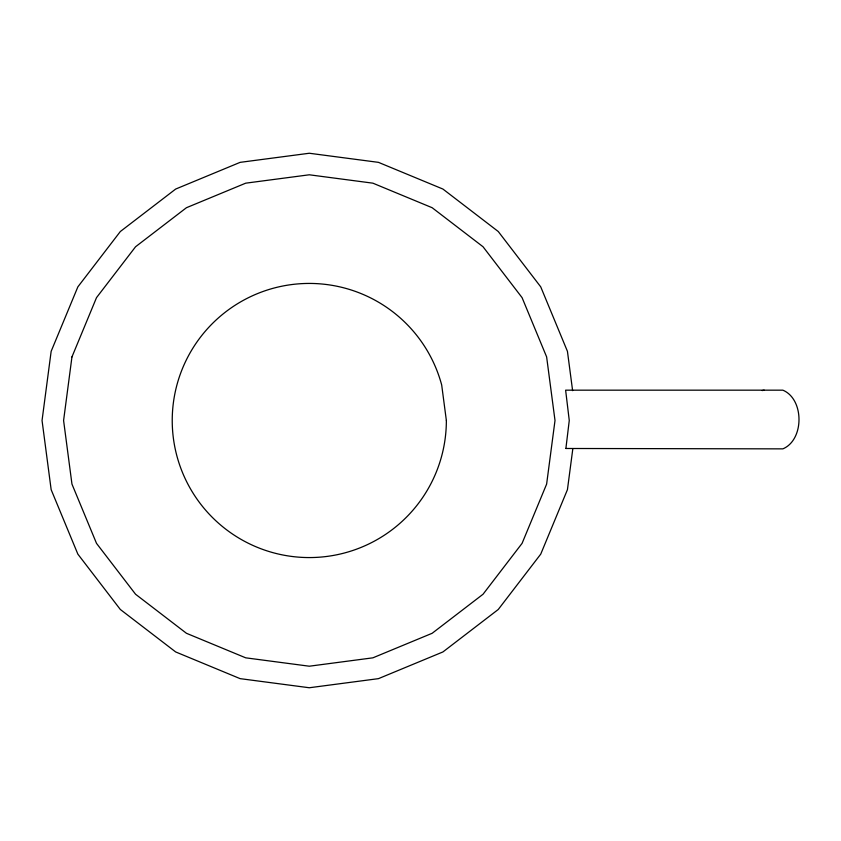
<?xml version="1.0" encoding="UTF-8"?>
<svg xmlns="http://www.w3.org/2000/svg" width="841" height="841" viewBox="0 0 841 841"><rect width="100%" height="100%" fill="white"/><g stroke="black" fill="none" stroke-linecap="round" stroke-linejoin="round"><path stroke-width="1.26" d="M572.837 448.684L567.433 489.672L540.742 554.124L498.271 609.473L442.923 651.943L378.461 678.645L309.299 687.749L240.127 678.645L175.674 651.943L120.326 609.473L77.856 554.124L51.154 489.672L42.05 420.5L51.154 351.328L77.856 286.876L120.326 231.527L175.674 189.057L240.127 162.355L309.299 153.251L378.461 162.355L442.923 189.057L498.271 231.527L540.742 286.876L567.433 351.328L572.616 390.655M762.24 390.56L764.185 390.171M565.888 448.484L782.855 448.863C804.374 439.927 804.374 399.107 782.855 390.171L565.625 390.171L569.262 420.5L565.888 448.484M71.958 356.91L63.59 420.5L71.958 484.09L96.505 543.349L135.559 594.24L186.439 633.284L245.709 657.83L309.299 666.209L372.889 657.83L432.148 633.284L483.039 594.24L522.082 543.349L546.629 484.09L555.007 420.5L546.629 356.91L522.082 297.651L483.039 246.76L432.148 207.716L372.889 183.17L309.299 174.791L245.709 183.17L186.439 207.716L135.559 246.76L96.505 297.651L71.958 356.91M446.361 420.5L441.693 385.02A137.062 137.062 0 0 0 221.194 315.501A137.062 137.062 0 0 0 251.375 544.726A137.062 137.062 0 0 0 446.361 420.5"/></g></svg>
